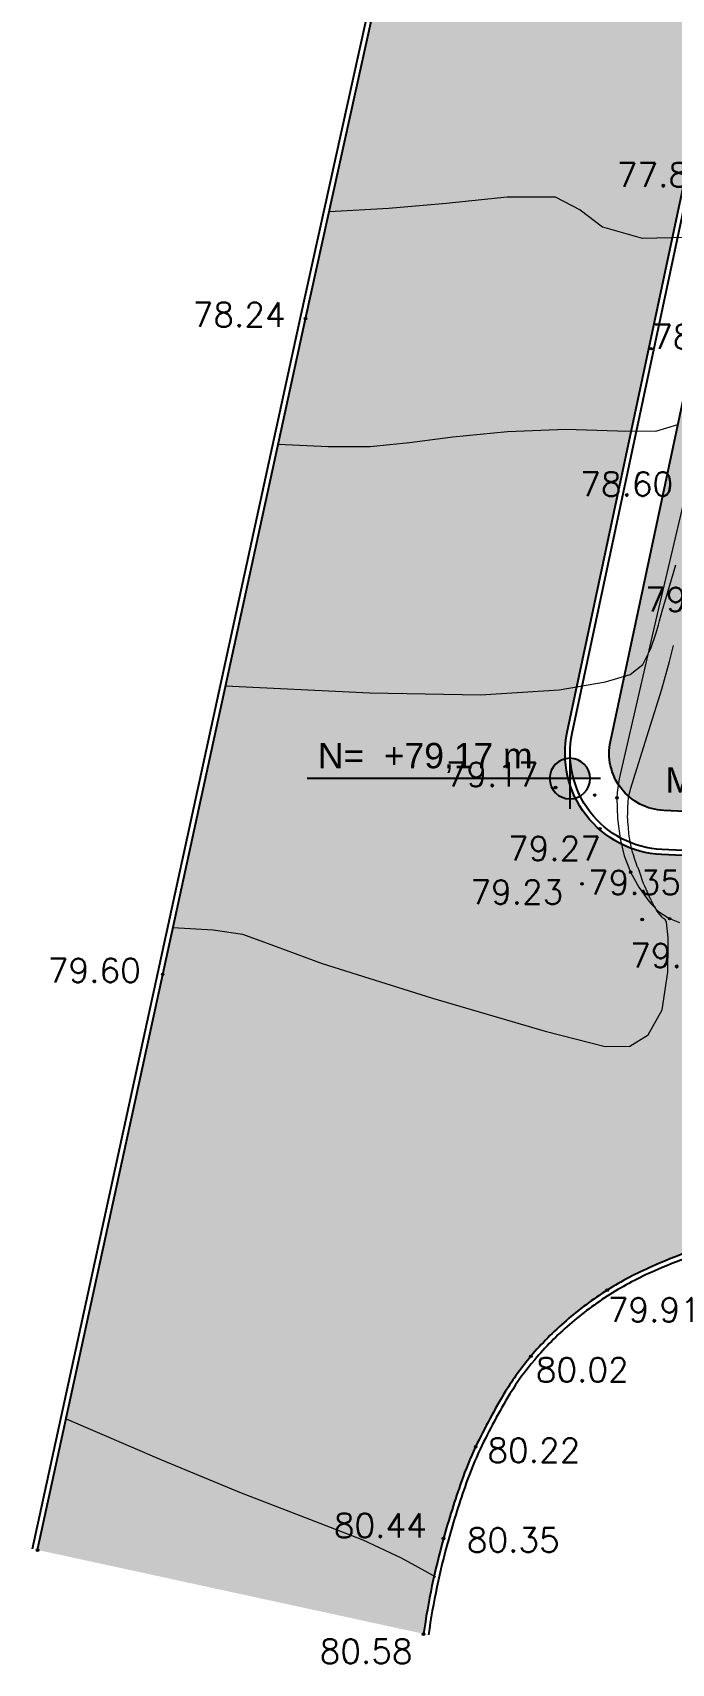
# Model space of a CAD drawing. Header units: inches. Extents: x 1286 to 7442, y -84 to 3420.
# Drawn here: x 1791.1 to 1816.3, y 10.1 to 74.4 of the extents above; entities that cross this region are included whole.
import ezdxf

# ---------------------------------------------------------------- set-up
doc = ezdxf.new("R2010")
doc.units = ezdxf.units.IN
doc.header["$LTSCALE"] = 3
doc.header["$MEASUREMENT"] = 0
for name, color, linetype in [('ARQ_HATCH', 8, 'Continuous'), ('ARQ_NÍVEIS', 160, 'Continuous'), ('ARQ_PONTO', 133, 'Continuous'), ('ARQ_RUA', 250, 'Continuous'), ('ARQ_TEXTO', 133, 'Continuous')]:
    doc.layers.add(name, color=color, linetype=linetype)
doc.layers.add('ARQ_TOPOGRAFIA', color=8, linetype='Continuous', lineweight=5)
doc.styles.add('1-500', font='arial.ttf', dxfattribs={"height": 1})
doc.styles.add('ROMAN', font='romans__.ttf', dxfattribs={"height": 0.75})

# ---------------------------------------------------------------- blocks, each defined once
blk = doc.blocks.new('n')
at = {"layer": 'ARQ_NÍVEIS'}
h = blk.add_hatch(color=256, dxfattribs=at)
h.dxf.hatch_style = 1
h.paths.add_polyline_path([(0.1, 0), (0, 0), (0, -0.1, 0.414214)])
h.paths.add_polyline_path([(0, 0.1, 0.414214), (-0.1, 0), (0, 0)])
blk.add_line((-0.15, 0), (1.2954, 0), dxfattribs=at)
at = {"layer": 'ARQ_NÍVEIS', "flags": 128}
blk.add_lwpolyline([(0, 0.15), (0, -0.15)], dxfattribs=at)
at = {"layer": 'ARQ_NÍVEIS'}
blk.add_circle((0, 0), 0.1, dxfattribs=at)

msp = doc.modelspace()

# ---------------------------------------------------------------- hatches: boundary and pattern name
at = {"layer": 'ARQ_HATCH', "transparency": 33554559}
h = msp.add_hatch(color=9, dxfattribs=at)
h.dxf.hatch_style = 1
edge = h.paths.add_edge_path()
edge.add_line((1806.504, 11.293), (1791.287, 14.6))
edge.add_line((1791.287, 14.6), (1796.219, 37.297))
edge.add_line((1796.219, 37.297), (1801.852, 63.155))
edge.add_line((1801.852, 63.155), (1809.764, 99.006))
edge.add_line((1809.764, 99.006), (1817.55, 134.379))
edge.add_line((1817.55, 134.379), (1822.677, 158.271))
edge.add_line((1822.677, 158.271), (1826.527, 176.002))
edge.add_line((1826.527, 176.002), (1831.586, 199.688))
edge.add_line((1831.586, 199.688), (1836.786, 223.275))
edge.add_line((1836.786, 223.275), (1840.065, 238.333))
edge.add_line((1840.065, 238.333), (1843.03, 252.125))
edge.add_line((1843.03, 252.125), (1845.037, 261.723))
edge.add_line((1845.037, 261.723), (1857.597, 260.472))
edge.add_line((1857.597, 260.472), (1840.84, 181.521))
edge.add_line((1840.84, 181.521), (1812.17, 46.849))
edge.add_arc((1816.083, 46.016), 4, 167.98196, 267.24209)
edge.add_line((1815.89, 42.021), (1822.336, 41.71))
edge.add_line((1822.336, 41.71), (1842.888, 40.109))
edge.add_line((1842.888, 40.109), (1866.465, 39.914))
edge.add_line((1866.465, 39.914), (1866.158, 28.097))
edge.add_arc((1801.742, -6445.566), 6473.984, 89.4298998, 89.7323738)
edge.add_arc((1836.368, -252.101), 280.482, 90.89616, 92.2112)
edge.add_arc((1826.309, 8.433), 19.754, 92.21166, 97.16704)
edge.add_arc((1828.171, -6.378), 34.681, 97.16732, 102.12459)
edge.add_arc((1826.384, 1.942), 26.172, 102.12472, 107.83045)
edge.add_arc((1827.748, -2.299), 30.626, 107.83045, 113.53693)
edge.add_arc((1820.807, 13.637), 13.245, 113.53723, 122.21526)
edge.add_arc((1820.855, 13.561), 13.334, 122.21529, 130.90054)
edge.add_arc((1820.51, 13.959), 12.807, 130.90054, 139.76104)
edge.add_arc((1819.12, 15.135), 10.987, 139.76126, 148.61814)
edge.add_arc((1829.934, 8.54), 23.653, 148.61853, 154.65377)
edge.add_arc((1821.164, 12.694), 13.949, 154.65393, 160.68826)
edge.add_arc((1842.057, 5.372), 36.089, 160.68826, 164.43902)
edge.add_arc((1835.687, 7.146), 29.476, 164.43902, 168.18977)
edge.add_arc((1835.687, 7.146), 29.476, 168.18977, 171.91198)
at = {"layer": 'ARQ_HATCH', "transparency": 33554534}
h = msp.add_hatch(color=124, dxfattribs=at)
h.dxf.hatch_style = 1
h.paths.add_polyline_path([(1862.415, 243.07), (1855.729, 243.289), (1842.542, 181.158), (1813.872, 46.487, 0.462383), (1815.974, 43.759), (1821.984, 43.469, 0.282847), (1824.976, 45.116), (1820.52, 45.132), (1819.731, 46.113), (1820.579, 50.022), (1821.002, 51.976)])

# ---------------------------------------------------------------- linework, layer by layer
at = {"layer": 'ARQ_RUA'}
for points in [[(1791.091, 14.637), (1796.024, 37.339), (1801.656, 63.198), (1809.569, 99.049), (1817.355, 134.422), (1822.482, 158.313), (1826.332, 176.044), (1831.391, 199.73), (1836.591, 223.318), (1839.869, 238.375), (1842.834, 252.166), (1844.837, 261.743)], [(1791.287, 14.6), (1796.219, 37.297), (1801.852, 63.155), (1809.764, 99.006), (1817.55, 134.379), (1822.677, 158.271), (1826.527, 176.002), (1831.586, 199.688), (1836.786, 223.275), (1840.065, 238.333), (1843.03, 252.125), (1845.037, 261.723)]]:
    msp.add_lwpolyline(points, dxfattribs=at)
for points in [[(1826.873, 45.109, -0.334107), (1821.9, 41.731), (1815.89, 42.021, -0.462383), (1812.17, 46.849), (1840.84, 181.521), (1857.597, 260.472)], [(1826.661, 45.11, -0.330192), (1821.91, 41.931), (1815.9, 42.221, -0.462383), (1812.366, 46.807), (1841.035, 181.479), (1857.797, 260.452)], [(1824.976, 45.116, -0.282847), (1821.984, 43.469), (1815.974, 43.759, -0.462383), (1813.872, 46.487), (1842.542, 181.158), (1859.339, 260.298)], [(1866.158, 28.097, 0.00132), (1831.982, 28.347, 0.005738), (1825.547, 28.172, 0.021625), (1823.844, 28.032, 0.021634), (1820.887, 27.53, 0.024901), (1818.37, 26.857, 0.024904), (1815.518, 25.78, 0.037883), (1813.746, 24.843, 0.037915), (1812.124, 23.64, 0.038681), (1810.733, 22.233, 0.038665), (1809.74, 20.857, 0.02634), (1808.557, 18.665, 0.026336), (1807.999, 17.307, 0.016367), (1807.292, 15.053, 0.016367), (1806.835, 13.179, 0.016243), (1806.504, 11.293)], [(1866.153, 27.897), (1866.153, 27.897, 0.00132), (1831.983, 28.147, 0.005736), (1825.554, 27.972, 0.021625), (1823.869, 27.834, 0.021634), (1820.929, 27.334, 0.024901), (1818.431, 26.666, 0.024904), (1815.598, 25.596, 0.037883), (1813.853, 24.673, 0.037915), (1812.255, 23.489, 0.038681), (1810.886, 22.103, 0.038665), (1809.911, 20.753, 0.02634), (1808.738, 18.58, 0.026336), (1808.188, 17.241, 0.016367), (1807.484, 15, 0.016367), (1807.031, 13.138, 0.016367), (1806.7, 11.251)]]:
    msp.add_lwpolyline(points, format="xyb", dxfattribs=at)
at = {"layer": 'ARQ_TOPOGRAFIA', "ltscale": 0.4}
for p, q in [((1805.139, 67.519), (1807.399, 67.712)), ((1807.399, 67.712), (1809.805, 67.96)), ((1809.805, 67.96), (1811.697, 67.954)), ((1811.697, 67.954), (1812.679, 67.453)), ((1802.784, 67.378), (1805.139, 67.519)), ((1812.679, 67.453), (1813.562, 66.775)), ((1813.562, 66.775), (1815.129, 66.331)), ((1815.129, 66.331), (1816.858, 66.366)), ((1801.852, 63.155), (1801.852, 63.155)), ((1815.466, 61.971), (1815.466, 61.971)), ((1807.66, 58.497), (1809.815, 58.71)), ((1809.815, 58.71), (1812.118, 58.801)), ((1812.118, 58.801), (1814.153, 58.731)), ((1814.153, 58.731), (1815.665, 58.725)), ((1815.665, 58.725), (1816.528, 58.983)), ((1800.773, 58.202), (1802.742, 58.111)), ((1802.742, 58.111), (1804.406, 58.117)), ((1804.406, 58.117), (1805.956, 58.266)), ((1805.956, 58.266), (1807.66, 58.497)), ((1815.912, 51.62), (1816.455, 53.442)), ((1815.807, 51.24), (1815.912, 51.62)), ((1815.677, 50.762), (1815.771, 51.088)), ((1815.771, 51.088), (1815.807, 51.24)), ((1815.468, 50.153), (1815.677, 50.762)), ((1816.205, 49.64), (1816.357, 50.266)), ((1814.652, 49.126), (1815.144, 49.521)), ((1815.144, 49.521), (1815.468, 50.153)), ((1815.894, 48.547), (1816.205, 49.64)), ((1813.684, 48.84), (1814.652, 49.126)), ((1798.697, 48.674), (1804.383, 48.394)), ((1804.383, 48.394), (1808.749, 48.318)), ((1808.749, 48.318), (1811.856, 48.518)), ((1811.856, 48.518), (1813.684, 48.84)), ((1815.387, 46.913), (1815.894, 48.547)), ((1814.908, 45.4), (1815.387, 46.913)), ((1814.675, 44.636), (1814.908, 45.4)), ((1811.705, 44.668), (1811.705, 44.668)), ((1814.588, 44.257), (1814.61, 44.385)), ((1814.61, 44.385), (1814.675, 44.636)), ((1813.252, 44.368), (1813.252, 44.368)), ((1814.129, 44.26), (1814.129, 44.26)), ((1814.557, 43.623), (1814.565, 43.853)), ((1814.565, 43.853), (1814.575, 44.097)), ((1814.575, 44.097), (1814.588, 44.257)), ((1814.551, 43.475), (1814.552, 43.511)), ((1814.554, 43.438), (1814.551, 43.475)), ((1814.552, 43.511), (1814.557, 43.623)), ((1814.562, 43.321), (1814.554, 43.438)), ((1814.579, 43.089), (1814.562, 43.321)), ((1814.596, 42.859), (1814.579, 43.089)), ((1813.463, 43.041), (1813.463, 43.041)), ((1814.607, 42.752), (1814.596, 42.859)), ((1814.614, 42.723), (1814.607, 42.752)), ((1814.62, 42.693), (1814.614, 42.723)), ((1814.637, 42.598), (1814.62, 42.693)), ((1814.671, 42.409), (1814.637, 42.598)), ((1814.71, 42.221), (1814.671, 42.409)), ((1814.741, 42.116), (1814.71, 42.221)), ((1814.78, 42.012), (1814.741, 42.116)), ((1814.841, 41.827), (1814.78, 42.012)), ((1814.899, 41.643), (1814.841, 41.827)), ((1814.67, 41.329), (1814.67, 41.329)), ((1814.928, 41.553), (1814.899, 41.643)), ((1814.943, 41.525), (1814.928, 41.553)), ((1814.964, 41.496), (1814.943, 41.525)), ((1815.006, 41.396), (1814.964, 41.496)), ((1815.075, 41.192), (1815.006, 41.396)), ((1815.14, 40.99), (1815.075, 41.192)), ((1812.751, 40.866), (1812.751, 40.866)), ((1815.18, 40.886), (1815.14, 40.99)), ((1815.229, 40.778), (1815.18, 40.886)), ((1815.318, 40.569), (1815.229, 40.778)), ((1815.408, 40.36), (1815.318, 40.569)), ((1815.455, 40.264), (1815.408, 40.36)), ((1815.475, 40.232), (1815.455, 40.264)), ((1815.498, 40.188), (1815.475, 40.232)), ((1815.534, 40.116), (1815.498, 40.188)), ((1815.587, 40.018), (1815.534, 40.116)), ((1815.644, 39.916), (1815.587, 40.018)), ((1815.695, 39.83), (1815.644, 39.916)), ((1815.127, 39.462), (1815.127, 39.462)), ((1815.756, 39.744), (1815.695, 39.83)), ((1815.839, 39.643), (1815.756, 39.744)), ((1815.917, 39.555), (1815.839, 39.643)), ((1815.965, 39.507), (1815.917, 39.555)), ((1816.012, 39.475), (1815.965, 39.507)), ((1816.085, 39.351), (1816.012, 39.475)), ((1816.15, 38.739), (1816.085, 39.351)), ((1816.206, 39.496), (1816.206, 39.496)), ((1796.622, 39.146), (1798.204, 39.048)), ((1798.204, 39.048), (1799.363, 38.883)), ((1799.363, 38.883), (1800.345, 38.531)), ((1816.139, 37.387), (1816.15, 38.739)), ((1800.345, 38.531), (1802.511, 37.73)), ((1802.511, 37.73), (1806.859, 36.363)), ((1815.91, 35.896), (1816.139, 37.387)), ((1796.219, 37.298), (1796.219, 37.298)), ((1806.859, 36.363), (1811.294, 35.058)), ((1815.366, 34.919), (1815.91, 35.896)), ((1811.294, 35.058), (1813.659, 34.45)), ((1814.639, 34.465), (1815.366, 34.919)), ((1813.659, 34.45), (1814.639, 34.465)), ((1813.746, 24.842), (1813.746, 24.842)), ((1810.733, 22.233), (1810.733, 22.233)), ((1792.412, 19.774), (1796.178, 18.147)), ((1808.557, 18.665), (1808.557, 18.665)), ((1796.178, 18.147), (1799.313, 16.849)), ((1799.313, 16.849), (1802.011, 15.817)), ((1802.011, 15.817), (1804.104, 15.003)), ((1804.104, 15.003), (1805.627, 14.289)), ((1807.292, 15.053), (1807.292, 15.053)), ((1791.286, 14.592), (1791.286, 14.592)), ((1805.627, 14.289), (1806.558, 13.778)), ((1806.558, 13.778), (1806.975, 13.539)), ((1806.502, 11.279), (1806.502, 11.279))]:
    msp.add_line(p, q, dxfattribs=at)
at = {"layer": 'ARQ_TOPOGRAFIA', "linetype": 'Continuous', "ltscale": 0.4}
for p, q in [((1819.496, 67.622, 78.113), (1815.668, 51.277, 78.904)), ((1815.668, 51.277, 78.904), (1814.221, 45.005, 79.208)), ((1814.139, 44.469, 79.233), (1814.129, 44.26, 79.243)), ((1814.221, 45.005, 79.208), (1814.139, 44.469, 79.233)), ((1814.129, 44.26, 79.243), (1814.151, 43.451, 79.271)), ((1814.151, 43.451, 79.271), (1814.253, 42.647, 79.299)), ((1814.253, 42.647, 79.299), (1814.263, 42.593, 79.3)), ((1814.263, 42.593, 79.3), (1814.419, 41.969, 79.322)), ((1814.419, 41.969, 79.322), (1814.651, 41.369, 79.344)), ((1814.651, 41.369, 79.344), (1814.67, 41.329, 79.346)), ((1814.67, 41.329, 79.346), (1814.994, 40.734, 79.406)), ((1814.994, 40.734, 79.406), (1815.386, 40.181, 79.466)), ((1815.386, 40.181, 79.466), (1815.464, 40.087, 79.477)), ((1815.464, 40.087, 79.477), (1815.773, 39.78, 79.515)), ((1815.773, 39.78, 79.515), (1816.133, 39.534, 79.553)), ((1816.133, 39.534, 79.553), (1816.206, 39.496, 79.56)), ((1816.206, 39.496, 79.56), (1816.594, 39.342, 79.588))]:
    msp.add_line(p, q, dxfattribs=at)
at = {"layer": 'ARQ_TOPOGRAFIA', "ltscale": 0.4}
for centre in [(1801.852, 63.155), (1815.466, 61.971), (1811.705, 44.668), (1813.252, 44.368), (1814.129, 44.26), (1813.463, 43.041), (1814.67, 41.329), (1812.751, 40.866), (1815.127, 39.462), (1816.206, 39.496), (1796.219, 37.298), (1813.746, 24.842), (1810.733, 22.233), (1808.557, 18.665), (1807.292, 15.053), (1791.286, 14.592), (1806.502, 11.279)]:
    msp.add_circle(centre, 0.05, dxfattribs=at)
for p in [(1801.852, 63.155), (1815.466, 61.971), (1811.705, 44.668), (1813.252, 44.368), (1814.129, 44.26), (1813.463, 43.041), (1814.67, 41.329), (1812.751, 40.866), (1815.127, 39.462), (1816.206, 39.496), (1796.219, 37.298), (1813.746, 24.842), (1810.733, 22.233), (1808.557, 18.665), (1807.292, 15.053), (1791.286, 14.592), (1806.502, 11.279)]:
    msp.add_point(p, dxfattribs=at)

# ---------------------------------------------------------------- block references
at = {"layer": 'ARQ_TEXTO', "xscale": -8, "yscale": 8, "zscale": 8}
msp.add_blockref('n', (1812.276, 45.02), dxfattribs=at)

# ---------------------------------------------------------------- texts
at = {"layer": 'ARQ_NÍVEIS', "insert": (1810.803, 46.425), "char_height": 1, "attachment_point": 3, "style": '1-500'}
msp.add_mtext_dynamic_manual_height_columns('N=  +79,17 m', width=8.38449, gutter_width=8, heights=[0], dxfattribs=at)
at = {"layer": 'ARQ_PONTO', "insert": (1818.754, 45.469), "char_height": 1, "attachment_point": 3, "style": '1-500'}
msp.add_mtext_dynamic_manual_height_columns('M26', width=1.54911, gutter_width=5, heights=[0], dxfattribs=at)
at = {"layer": 'ARQ_TOPOGRAFIA', "style": 'ROMAN'}
for s, p in [('77.88', (1814.126, 68.356)), ('78.24', (1797.403, 62.837)), ('78.20', (1815.516, 61.971)), ('78.60', (1812.682, 56.158)), ('79.21', (1815.244, 51.607)), ('79.17', (1807.382, 44.703)), ('79.27', (1809.834, 41.786)), ('79.35', (1812.991, 40.448)), ('79.23', (1808.354, 40.068)), ('79.64', (1814.653, 37.568)), ('79.60', (1791.692, 36.979)), ('79.91', (1813.771, 23.592)), ('80.02', (1810.931, 21.228)), ('80.22', (1809.024, 18.052)), ('80.44', (1802.968, 15.089)), ('80.35', (1808.211, 14.517)), ('80.58', (1802.406, 10.126))]:
    msp.add_text(s, height=0.95, dxfattribs=at).set_placement(p)

doc.saveas('drawing.dxf')
